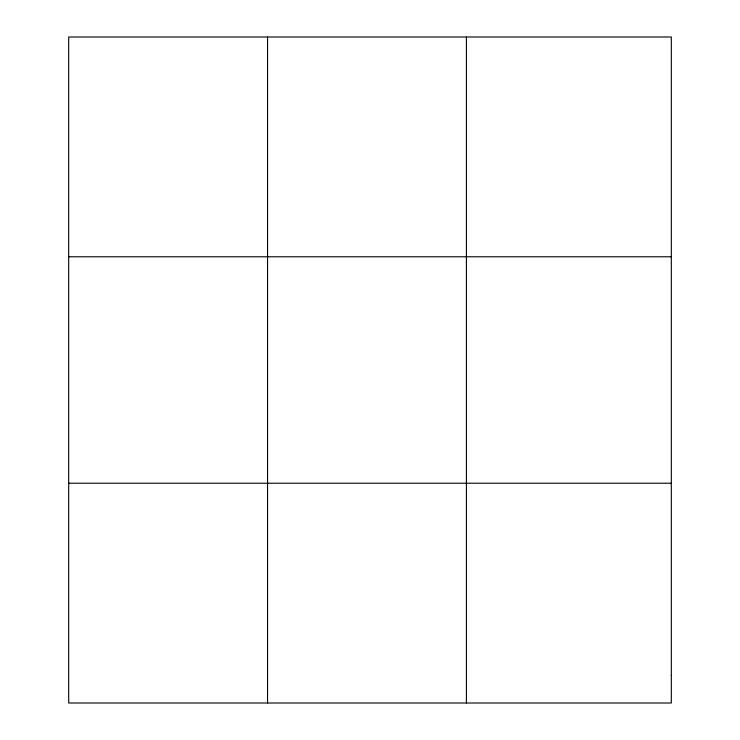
<?xml version="1.0" encoding="UTF-8"?>
<svg xmlns="http://www.w3.org/2000/svg" width="740" height="740" viewBox="0 0 740 740"><rect width="100%" height="100%" fill="white"/><g stroke="black" fill="none" stroke-linecap="round" stroke-linejoin="round"><path stroke-width="1.11" d="M267.547 703L267.547 37M466.422 703L466.422 37M68.681 256.78L671.319 256.78M68.681 483.22L671.319 483.22M671.319 675.528L671.319 703L68.681 703L68.681 37L671.319 37L671.319 675.528"/></g></svg>
